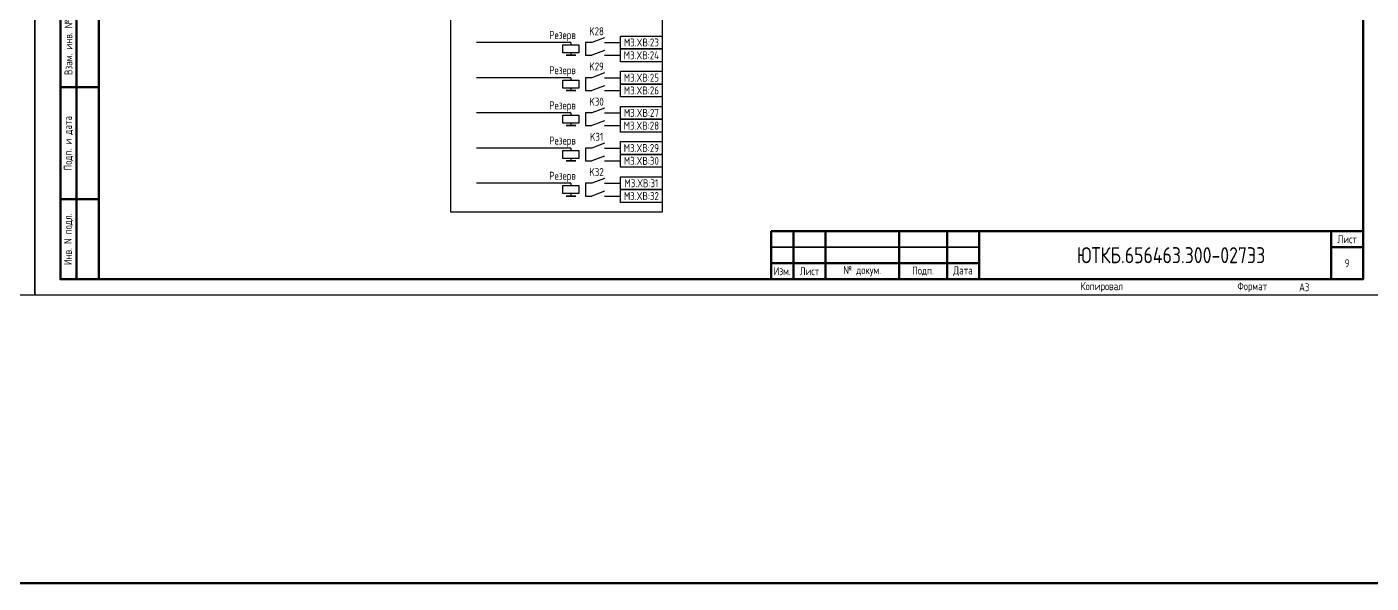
# Model space of a CAD drawing. Header units: millimetres. Extents: x -1117 to 5358, y -90 to 1610.
# Drawn here: x 3357.5 to 3777.5, y -90 to 83.9 of the extents above; entities that cross this region are included whole.
import ezdxf

# ---------------------------------------------------------------- set-up
doc = ezdxf.new("R2010")
doc.units = ezdxf.units.MM
doc.styles.add('Gost_type_A', font='GOST_A.TTF')

# ---------------------------------------------------------------- blocks, each defined once
blk = doc.blocks.new('Формат_А3')
blk.add_lwpolyline([(-420, 297), (0, 297), (0, 0), (-420, 0)], close=True)
at = {"lineweight": 50}
blk.add_lwpolyline([(-400, 292), (-5, 292), (-5, 5), (-400, 5)], close=True, dxfattribs=at)
blk = doc.blocks.new('Штамп левый нижний')
at = {"lineweight": 50}
for points in [[(-12, 145), (-7, 145), (-7, 110), (-12, 110)], [(-7, 145), (0, 145), (0, 110), (-7, 110)], [(-12, 110), (-7, 110), (-7, 85), (-12, 85)], [(-7, 110), (0, 110), (0, 85), (-7, 85)], [(-12, 85), (-7, 85), (-7, 60), (-12, 60)], [(-7, 85), (0, 85), (0, 60), (-7, 60)], [(-12, 60), (-7, 60), (-7, 25), (-12, 25)], [(-7, 60), (0, 60), (0, 25), (-7, 25)], [(-12, 25), (-7, 25), (-7, 0), (-12, 0)], [(-7, 25), (0, 25), (0, 0), (-7, 0)]]:
    blk.add_lwpolyline(points, close=True, dxfattribs=at)
at = {"char_height": 2.5, "attachment_point": 5, "rotation": 90, "style": 'Gost_type_A'}
for s, insert, width in [('Подп. и дата', (-9.5, 127.5), 35), ('Инв. № дубл.', (-9.5, 97.5), 25), ('Взам. инв. №', (-9.5, 72.5), 25), ('Подп. и дата', (-9.5, 42.5), 35), ('Инв. N подл.', (-9.5, 12.5), 25)]:
    blk.add_mtext(s, dxfattribs=dict(at, insert=insert, width=width))
blk = doc.blocks.new('Штамп малый нижний')
at = {"lineweight": 50}
for points in [[(-185, 15), (-178, 15), (-178, 5), (-185, 5)], [(-178, 15), (-168, 15), (-168, 5), (-178, 5)], [(-168, 15), (-145, 15), (-145, 5), (-168, 5)], [(-145, 15), (-130, 15), (-130, 5), (-145, 5)], [(-130, 15), (-120, 15), (-120, 5), (-130, 5)], [(-120, 15), (-10, 15), (-10, 0), (-120, 0)], [(-10, 15), (0, 15), (0, 10), (-10, 10)], [(-10, 10), (0, 10), (0, 0), (-10, 0)], [(-185, 5), (-178, 5), (-178, 0), (-185, 0)], [(-178, 5), (-168, 5), (-168, 0), (-178, 0)], [(-168, 5), (-145, 5), (-145, 0), (-168, 0)], [(-145, 5), (-130, 5), (-130, 0), (-145, 0)], [(-130, 5), (-120, 5), (-120, 0), (-130, 0)]]:
    blk.add_lwpolyline(points, close=True, dxfattribs=at)
for points in [[(-185, 15), (-178, 15), (-178, 10), (-185, 10)], [(-178, 15), (-168, 15), (-168, 10), (-178, 10)], [(-168, 15), (-145, 15), (-145, 10), (-168, 10)], [(-145, 15), (-130, 15), (-130, 10), (-145, 10)], [(-130, 15), (-120, 15), (-120, 10), (-130, 10)], [(-185, 10), (-178, 10), (-178, 5), (-185, 5)], [(-178, 10), (-168, 10), (-168, 5), (-178, 5)], [(-168, 10), (-145, 10), (-145, 5), (-168, 5)], [(-145, 10), (-130, 10), (-130, 5), (-145, 5)], [(-130, 10), (-120, 10), (-120, 5), (-130, 5)]]:
    blk.add_lwpolyline(points, close=True)
at = {"char_height": 2.5, "style": 'Gost_type_A'}
for s, insert, width, attachment_point in [('Лист', (-5, 12.5), 10, 5), ('Изм.', (-181.5, 2.5), 7, 5), ('Лист', (-173, 2.5), 10, 5), ('№ докум.', (-156.5, 2.5), 23, 5), ('Подп.', (-137.5, 2.5), 15, 5), ('Дата', (-125, 2.5), 10, 5), ('Копировал', (-75, -2.53), 13.1202, 6), ('Формат', (-30, -2.53), 13.1202, 6)]:
    blk.add_mtext(s, dxfattribs=dict(at, insert=insert, width=width, attachment_point=attachment_point))

msp = doc.modelspace()

# ---------------------------------------------------------------- linework, layer by layer
at = {"ltscale": 4.32}
for p, q in [((3538, 80.5), (3534, 79)), ((3538, 76.5), (3534, 75)), ((3538, 69.5), (3534, 68)), ((3538, 65.5), (3534, 64)), ((3538, 58.5), (3534, 57)), ((3538, 54.5), (3534, 53)), ((3538, 47.5), (3534, 46)), ((3538, 43.5), (3534, 42)), ((3538, 36.5), (3534, 35)), ((3538, 32.5), (3534, 31))]:
    msp.add_line(p, q, dxfattribs=at)
for p, q in [((3527.5, 79), (3498, 79)), ((3527.5, 79), (3527.5, 78.25)), ((3527.5, 75.75), (3527.5, 75)), ((3527.5, 68), (3498, 68)), ((3527.5, 68), (3527.5, 67.25)), ((3527.5, 64.75), (3527.5, 64)), ((3527.5, 57), (3498, 57)), ((3527.5, 57), (3527.5, 56.25)), ((3527.5, 53.75), (3527.5, 53)), ((3527.5, 46), (3498, 46)), ((3527.5, 46), (3527.5, 45.25)), ((3527.5, 42.75), (3527.5, 42)), ((3527.5, 35), (3498, 35)), ((3527.5, 35), (3527.5, 34.25)), ((3527.5, 31.75), (3527.5, 31))]:
    msp.add_line(p, q)
at = {"ltscale": 1.08}
for p, q in [((3534, 79), (3532, 79)), ((3532, 79), (3532, 75)), ((3538, 79), (3543, 79)), ((3532, 75), (3534, 75)), ((3538, 75), (3543, 75)), ((3534, 68), (3532, 68)), ((3532, 68), (3532, 64)), ((3538, 68), (3543, 68)), ((3532, 64), (3534, 64)), ((3538, 64), (3543, 64)), ((3534, 57), (3532, 57)), ((3532, 57), (3532, 53)), ((3538, 57), (3543, 57)), ((3532, 53), (3534, 53)), ((3538, 53), (3543, 53)), ((3534, 46), (3532, 46)), ((3532, 46), (3532, 42)), ((3532, 42), (3534, 42)), ((3538, 46), (3543, 46)), ((3538, 42), (3543, 42)), ((3534, 35), (3532, 35)), ((3532, 35), (3532, 31)), ((3538, 35), (3543, 35)), ((3532, 31), (3534, 31)), ((3538, 31), (3543, 31))]:
    msp.add_line(p, q, dxfattribs=at)
at = {"color": 6, "lineweight": 53}
msp.add_lwpolyline([(-1117.42, 1610), (5358, 1610), (5358, -90), (-1117.42, -90)], close=True, dxfattribs=at)
for points in [[(3490, 271), (3556, 271), (3556, 26), (3490, 26)], [(3543, 81), (3556, 81), (3556, 77), (3543, 77)], [(3530, 78.25), (3530, 75.75), (3525, 75.75), (3525, 78.25)], [(3543, 77), (3556, 77), (3556, 73), (3543, 73)], [(3529, 75), (3526, 75)], [(3530, 67.25), (3530, 64.75), (3525, 64.75), (3525, 67.25)], [(3543, 70), (3556, 70), (3556, 66), (3543, 66)], [(3529, 64), (3526, 64)], [(3543, 66), (3556, 66), (3556, 62), (3543, 62)], [(3543, 59), (3556, 59), (3556, 55), (3543, 55)], [(3530, 56.25), (3530, 53.75), (3525, 53.75), (3525, 56.25)], [(3543, 55), (3556, 55), (3556, 51), (3543, 51)], [(3529, 53), (3526, 53)], [(3543, 48), (3556, 48), (3556, 44), (3543, 44)], [(3530, 45.25), (3530, 42.75), (3525, 42.75), (3525, 45.25)], [(3529, 42), (3526, 42)], [(3543, 44), (3556, 44), (3556, 40), (3543, 40)], [(3530, 34.25), (3530, 31.75), (3525, 31.75), (3525, 34.25)], [(3543, 37), (3556, 37), (3556, 33), (3543, 33)], [(3529, 31), (3526, 31)], [(3543, 33), (3556, 33), (3556, 29), (3543, 29)]]:
    msp.add_lwpolyline(points, close=True)

# ---------------------------------------------------------------- block references
at = {"color": 1}
for name, p in [('Формат_А3', (3360, 0)), ('Формат_А3', (3780, 0)), ('Штамп левый нижний', (3380, 5)), ('Штамп малый нижний', (3775, 5))]:
    msp.add_blockref(name, p, dxfattribs=at)

# ---------------------------------------------------------------- texts
at = {"style": 'Gost_type_A'}
for s, insert, char_height, width, attachment_point in [('Резерв', (3529, 81), 2.5, 35.9386, 6), ('K28', (3535.5, 82.5), 2.5, 5, 5), ('M3.XВ:23', (3549.5, 79), 2.5, 13, 5), ('M3.XВ:24', (3549.5, 75), 2.5, 13, 5), ('Резерв', (3529, 70), 2.5, 35.9385, 6), ('K29', (3535.5, 71.5), 2.5, 5, 5), ('M3.XВ:25', (3549.5, 68), 2.5, 13, 5), ('M3.XВ:26', (3549.5, 64), 2.5, 13, 5), ('Резерв', (3529, 59), 2.5, 31.0015, 6), ('K30', (3535.5, 60.5), 2.5, 5, 5), ('M3.XВ:27', (3549.5, 57), 2.5, 13, 5), ('K31', (3535.5, 49.5), 2.5, 5, 5), ('M3.XВ:28', (3549.5, 53), 2.5, 13, 5), ('Резерв', (3529, 48), 2.5, 31.0015, 6), ('M3.XВ:29', (3549.5, 46), 2.5, 13, 5), ('M3.XВ:30', (3549.5, 42), 2.5, 13, 5), ('Резерв', (3529, 37), 2.5, 31.0015, 6), ('K32', (3535.5, 38.5), 2.5, 5, 5), ('M3.XВ:31', (3549.5, 35), 2.5, 13, 5), ('M3.XВ:32', (3549.5, 31), 2.5, 13, 5), ('ЮТКБ.656463.300-027Э3', (3715, 12.5), 5, 120, 5), ('9', (3770, 10), 2.5, 10, 5), ('A3', (3755, 2.5), 2.5, 20, 4)]:
    msp.add_mtext(s, dxfattribs=dict(at, insert=insert, char_height=char_height, width=width, attachment_point=attachment_point))

doc.saveas('drawing.dxf')
